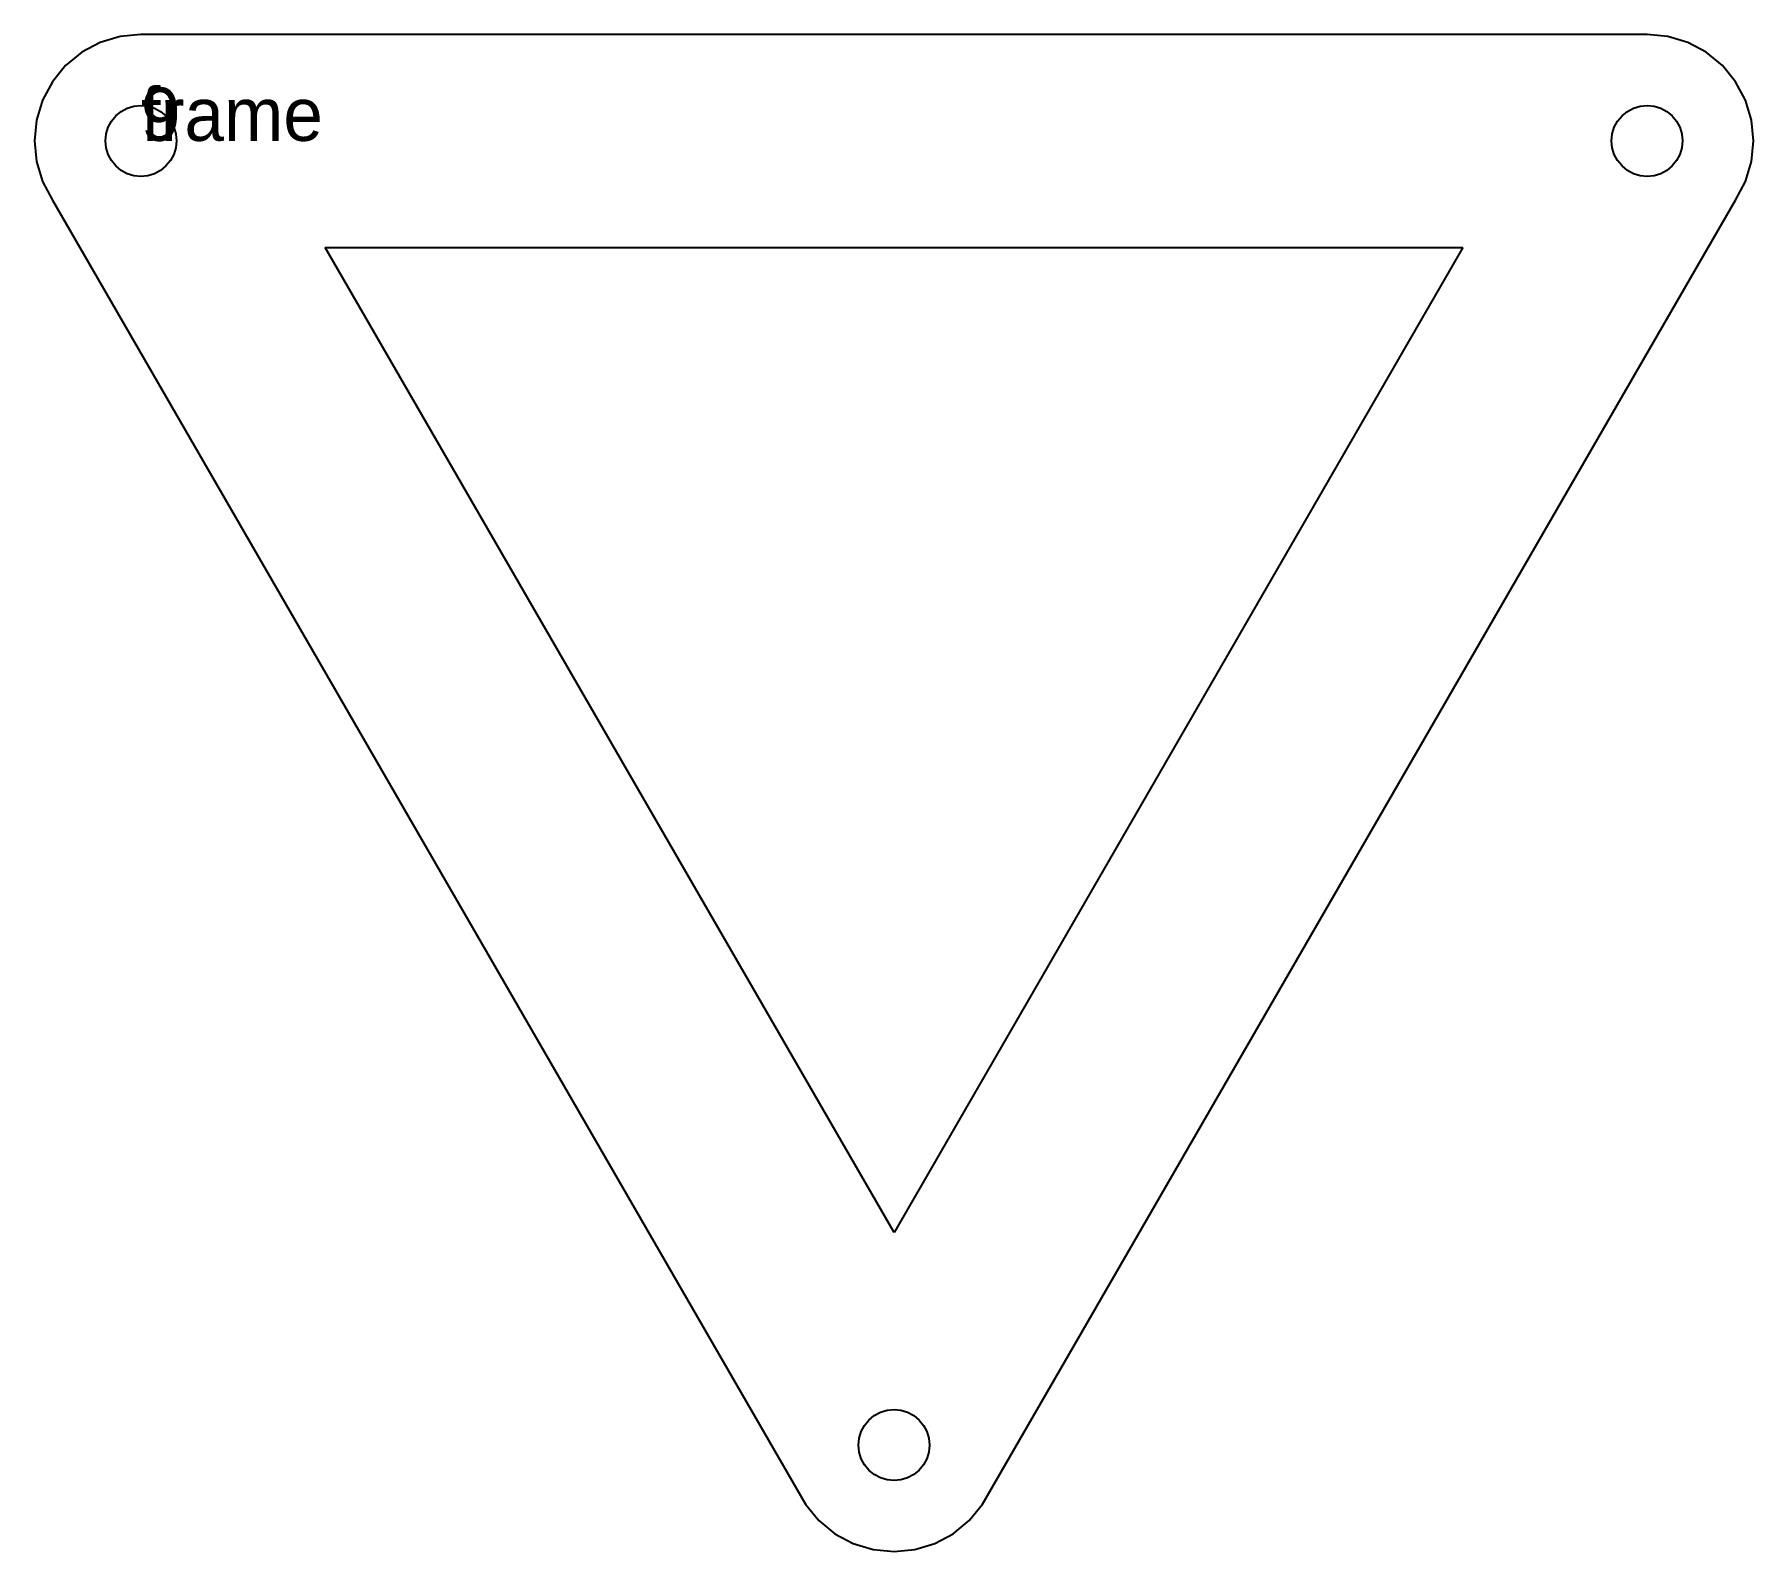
# Model space of a CAD drawing. Extents: x -6 to 90.9, y -79.5 to 6.
import ezdxf

# ---------------------------------------------------------------- set-up
doc = ezdxf.new("R2010")
doc.units = 0

msp = doc.modelspace()

# ---------------------------------------------------------------- linework, layer by layer
for p, q in [((-1.17053, 5.8847), (-2.2961, 5.54327)), ((0, 6), (-1.17053, 5.8847)), ((84.8528, 6), (0, 6)), ((86.0233, 5.8847), (84.8528, 6)), ((87.1489, 5.54327), (86.0233, 5.8847)), ((-3.33342, 4.98882), (-4.24263, 4.24263)), ((-2.2961, 5.54327), (-3.33342, 4.98882)), ((88.1862, 4.98882), (87.1489, 5.54327)), ((89.0954, 4.24263), (88.1862, 4.98882)), ((-4.24263, 4.24263), (-4.98882, 3.33342)), ((89.8416, 3.33342), (89.0954, 4.24263)), ((-4.98882, 3.33342), (-5.54327, 2.2961)), ((90.3961, 2.2961), (89.8416, 3.33342)), ((-5.54327, 2.2961), (-5.8847, 1.17053)), ((-0.765366, 1.84775), (-0.390167, 1.96156)), ((-0.390167, 1.96156), (0, 2)), ((0, 2), (0.390167, 1.96156)), ((0.390167, 1.96156), (0.765366, 1.84775)), ((84.0874, 1.84775), (84.4626, 1.96156)), ((84.4626, 1.96156), (84.8528, 2)), ((84.8528, 2), (85.243, 1.96156)), ((85.243, 1.96156), (85.6182, 1.84775)), ((90.7375, 1.17053), (90.3961, 2.2961)), ((-5.8847, 1.17053), (-6, 0)), ((-1.84775, 0.765366), (-1.66293, 1.11113)), ((-1.66293, 1.11113), (-1.4142, 1.4142)), ((-1.4142, 1.4142), (-1.11113, 1.66293)), ((-1.11113, 1.66293), (-0.765366, 1.84775)), ((0.765366, 1.84775), (1.11113, 1.66293)), ((1.11113, 1.66293), (1.4142, 1.4142)), ((1.4142, 1.4142), (1.66293, 1.11113)), ((1.66293, 1.11113), (1.84775, 0.765366)), ((83.0051, 0.765366), (83.1899, 1.11113)), ((83.1899, 1.11113), (83.4386, 1.4142)), ((83.4386, 1.4142), (83.7417, 1.66293)), ((83.7417, 1.66293), (84.0874, 1.84775)), ((85.6182, 1.84775), (85.9639, 1.66293)), ((85.9639, 1.66293), (86.267, 1.4142)), ((86.267, 1.4142), (86.5157, 1.11113)), ((86.5157, 1.11113), (86.7006, 0.765366)), ((90.8528, 0), (90.7375, 1.17053)), ((-6, 0), (-5.8847, -1.17053)), ((-2, 0), (-1.96156, 0.390167)), ((-1.96156, -0.390167), (-2, 0)), ((-1.96156, 0.390167), (-1.84775, 0.765366)), ((1.84775, 0.765366), (1.96156, 0.390167)), ((1.96156, 0.390167), (2, 0)), ((2, 0), (1.96156, -0.390167)), ((82.8528, 0), (82.8912, 0.390167)), ((82.8912, -0.390167), (82.8528, 0)), ((82.8912, 0.390167), (83.0051, 0.765366)), ((86.7006, 0.765366), (86.8144, 0.390167)), ((86.8144, 0.390167), (86.8528, 0)), ((86.8528, 0), (86.8144, -0.390167)), ((90.7375, -1.17053), (90.8528, 0)), ((-1.84775, -0.765366), (-1.96156, -0.390167)), ((-1.66293, -1.11113), (-1.84775, -0.765366)), ((1.84775, -0.765366), (1.66293, -1.11113)), ((1.96156, -0.390167), (1.84775, -0.765366)), ((83.0051, -0.765366), (82.8912, -0.390167)), ((83.1899, -1.11113), (83.0051, -0.765366)), ((86.7006, -0.765366), (86.5157, -1.11113)), ((86.8144, -0.390167), (86.7006, -0.765366)), ((-5.8847, -1.17053), (-5.54327, -2.2961)), ((-1.4142, -1.4142), (-1.66293, -1.11113)), ((-1.11113, -1.66293), (-1.4142, -1.4142)), ((-0.765366, -1.84775), (-1.11113, -1.66293)), ((-0.390167, -1.96156), (-0.765366, -1.84775)), ((0.765366, -1.84775), (0.390167, -1.96156)), ((1.11113, -1.66293), (0.765366, -1.84775)), ((1.4142, -1.4142), (1.11113, -1.66293)), ((1.66293, -1.11113), (1.4142, -1.4142)), ((83.4386, -1.4142), (83.1899, -1.11113)), ((83.7417, -1.66293), (83.4386, -1.4142)), ((84.0874, -1.84775), (83.7417, -1.66293)), ((84.4626, -1.96156), (84.0874, -1.84775)), ((85.6182, -1.84775), (85.243, -1.96156)), ((85.9639, -1.66293), (85.6182, -1.84775)), ((86.267, -1.4142), (85.9639, -1.66293)), ((86.5157, -1.11113), (86.267, -1.4142)), ((90.3961, -2.2961), (90.7375, -1.17053)), ((-5.54327, -2.2961), (-4.98882, -3.33342)), ((0, -2), (-0.390167, -1.96156)), ((0.390167, -1.96156), (0, -2)), ((84.8528, -2), (84.4626, -1.96156)), ((85.243, -1.96156), (84.8528, -2)), ((89.8416, -3.33342), (90.3961, -2.2961)), ((-4.98882, -3.33342), (37.4376, -76.8181)), ((47.4152, -76.8181), (89.8416, -3.33342)), ((10.3775, -6), (74.4753, -6)), ((42.4264, -61.5104), (10.3775, -6)), ((74.4753, -6), (42.4264, -61.5104)), ((41.3153, -71.8217), (41.661, -71.6369)), ((41.661, -71.6369), (42.0362, -71.5231)), ((42.0362, -71.5231), (42.4264, -71.4847)), ((42.4264, -71.4847), (42.8166, -71.5231)), ((42.8166, -71.5231), (43.1918, -71.6369)), ((43.1918, -71.6369), (43.5375, -71.8217)), ((40.5786, -72.7193), (40.7635, -72.3736)), ((40.7635, -72.3736), (41.0122, -72.0705)), ((41.0122, -72.0705), (41.3153, -71.8217)), ((43.5375, -71.8217), (43.8406, -72.0705)), ((43.8406, -72.0705), (44.0893, -72.3736)), ((44.0893, -72.3736), (44.2742, -72.7193)), ((40.4264, -73.4847), (40.4648, -73.0945)), ((40.4648, -73.8749), (40.4264, -73.4847)), ((40.4648, -73.0945), (40.5786, -72.7193)), ((44.2742, -72.7193), (44.388, -73.0945)), ((44.388, -73.0945), (44.4264, -73.4847)), ((44.4264, -73.4847), (44.388, -73.8749)), ((40.5786, -74.2501), (40.4648, -73.8749)), ((40.7635, -74.5958), (40.5786, -74.2501)), ((44.2742, -74.2501), (44.0893, -74.5958)), ((44.388, -73.8749), (44.2742, -74.2501)), ((41.0122, -74.8989), (40.7635, -74.5958)), ((41.3153, -75.1476), (41.0122, -74.8989)), ((41.661, -75.3324), (41.3153, -75.1476)), ((42.0362, -75.4463), (41.661, -75.3324)), ((42.4264, -75.4847), (42.0362, -75.4463)), ((42.8166, -75.4463), (42.4264, -75.4847)), ((43.1918, -75.3324), (42.8166, -75.4463)), ((43.5375, -75.1476), (43.1918, -75.3324)), ((43.8406, -74.8989), (43.5375, -75.1476)), ((44.0893, -74.5958), (43.8406, -74.8989)), ((37.4376, -76.8181), (38.1838, -77.7273)), ((46.669, -77.7273), (47.4152, -76.8181)), ((38.1838, -77.7273), (39.093, -78.4735)), ((45.7598, -78.4735), (46.669, -77.7273)), ((39.093, -78.4735), (40.1303, -79.028)), ((40.1303, -79.028), (41.2559, -79.3694)), ((41.2559, -79.3694), (42.4264, -79.4847)), ((42.4264, -79.4847), (43.5969, -79.3694)), ((43.5969, -79.3694), (44.7225, -79.028)), ((44.7225, -79.028), (45.7598, -78.4735))]:
    msp.add_line(p, q)

# ---------------------------------------------------------------- texts
at = {"color": 5}
for s in ['frame', '9']:
    msp.add_text(s, height=3, dxfattribs=at).set_placement((0, 0))

doc.saveas('drawing.dxf')
